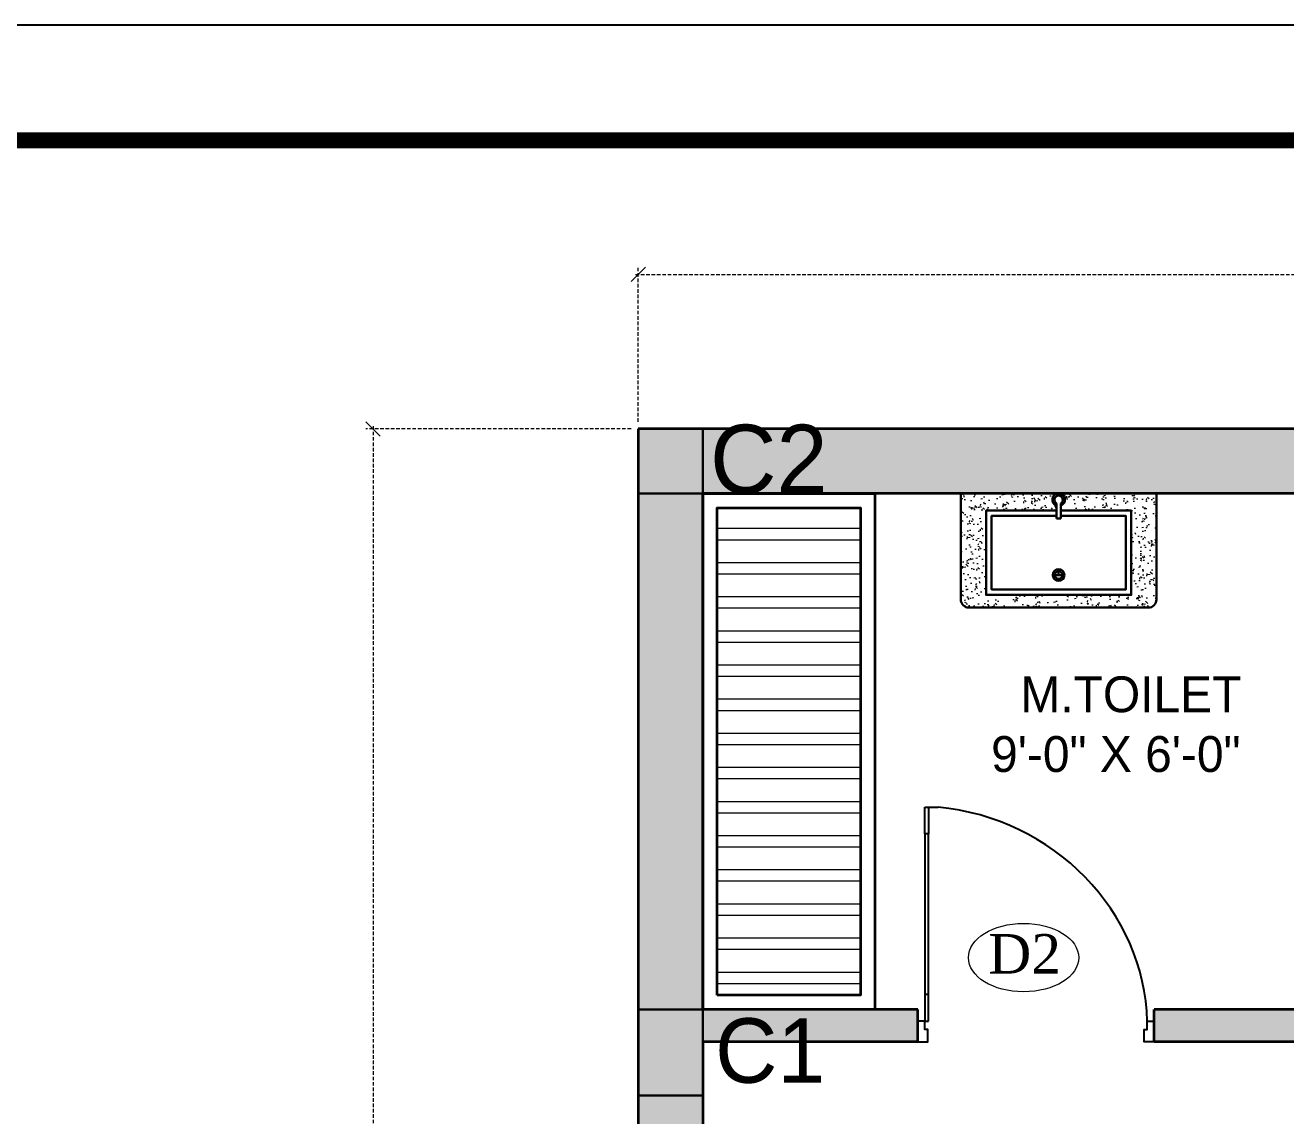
# Model space of a CAD drawing. Header units: millimetres. Extents: x -6808 to 215771, y -89660 to -16303.
# Drawn here: x 108148.9 to 108324.7, y -47119.1 to -46966.9 of the extents above; entities that cross this region are included whole.
import ezdxf

# ---------------------------------------------------------------- set-up
doc = ezdxf.new("R2010")
doc.units = ezdxf.units.MM
doc.header["$PDMODE"] = 35
for name, pattern in [('ACAD_ISO10W100', [18, 12, -3, 0, -3]), ('DASHED', [0.75, 0.5, -0.25]), ('DASHED2', [0.375, 0.25, -0.125])]:
    doc.linetypes.add(name, pattern=pattern)
doc.layers.get('0').update_dxf_attribs({"color": 8})
doc.layers.add('AR.furniture', color=7, linetype='Continuous', lineweight=35, true_color=0x009e9e)
for name, color, linetype, lineweight in [('CHAUKHAT', 32, 'Continuous', 30), ('col.center', 5, 'ACAD_ISO10W100', 15), ('column', 5, 'Continuous', 30), ('dim2', 6, 'Continuous', 20), ('plaster line', 150, 'DASHED2', 30), ('text', 7, 'Continuous', 25), ('wall', 7, 'Continuous', 35), ('wokg dim', 152, 'DASHED', 18)]:
    doc.layers.add(name, color=color, linetype=linetype, lineweight=lineweight)
doc.layers.add('FORMAT', color=7, linetype='Continuous')
doc.layers.add('NET 01', color=8, linetype='Continuous')
doc.styles.add('SAJ', font='eurr____.ttf')
doc.styles.get("Standard").update_dxf_attribs({"font": 'times.ttf'})
doc.dimstyles.new('SAJ', dxfattribs={"dimtxt": 5, "dimasz": 2, "dimexe": 1, "dimexo": 1, "dimgap": 0.09375, "dimtad": 0, "dimdec": 1, "dimzin": 0, "dimdsep": 46, "dimlunit": 4, "dimtxsty": 'SAJ', "dimblk": 'OBLIQUE', "dimcen": 0.125, "dimdle": 0.375, "dimadec": 0, "dimazin": 0, "dimtfac": 1, "dimtdec": 1, "dimtofl": 0, "dimtmove": 0, "dimatfit": 3, "dimldrblk": 'OBLIQUE', "dimfxl": 1, "dimtolj": 1, "dimtzin": 0, "dimlwd": 5, "dimlwe": 5, "dimarcsym": 1})

# ---------------------------------------------------------------- blocks, each defined once
blk = doc.blocks.new('_Oblique')
at = {"color": 0, "linetype": 'ByBlock', "lineweight": -2}
blk.add_line((-0.5, -0.5), (0.5, 0.5), dxfattribs=at)
blk = doc.blocks.new('*D1453')
at = {"layer": 'Defpoints', "color": 0, "transparency": 16777216}
for p in [(108528.37, -47001.66), (108234.37, -47023.23), (108528.37, -47023.23)]:
    blk.add_point(p, dxfattribs=at)
at = {"layer": 'dim2', "color": 0, "linetype": 'DASHED', "lineweight": 5, "transparency": 16777216}
for p, q in [((108234.37, -47022.23), (108234.37, -47000.66)), ((108528.37, -47022.23), (108528.37, -47000.66)), ((108233.99, -47001.66), (108362.91, -47001.66)), ((108528.74, -47001.66), (108399.82, -47001.66))]:
    blk.add_line(p, q, dxfattribs=at)
at = {"layer": 'dim2', "color": 0, "lineweight": 5, "transparency": 16777216, "xscale": 2, "yscale": 2, "zscale": 2, "rotation": 180}
blk.add_blockref('_Oblique', (108234.37, -47001.66), dxfattribs=at)
at = {"layer": 'dim2', "color": 0, "lineweight": 5, "transparency": 16777216, "xscale": 2, "yscale": 2, "zscale": 2}
blk.add_blockref('_Oblique', (108528.37, -47001.66), dxfattribs=at)
at = {"layer": 'dim2', "color": 0, "transparency": 16777216, "insert": (108381.37, -47001.66), "char_height": 12, "attachment_point": 5, "style": 'SAJ'}
blk.add_mtext('\\A1;24\'-6"', dxfattribs=at)
blk = doc.blocks.new('*D1454')
at = {"layer": 'Defpoints', "color": 0, "transparency": 16777216}
for p in [(108234.37, -47023.23), (108197.38, -47811.23), (108234.37, -47811.23)]:
    blk.add_point(p, dxfattribs=at)
at = {"layer": 'dim2', "color": 0, "linetype": 'DASHED', "lineweight": 5, "transparency": 16777216}
for p, q in [((108233.37, -47023.23), (108196.38, -47023.23)), ((108197.38, -47022.86), (108197.38, -47398.82)), ((108197.38, -47811.61), (108197.38, -47435.64)), ((108233.37, -47811.23), (108196.38, -47811.23))]:
    blk.add_line(p, q, dxfattribs=at)
at = {"layer": 'dim2', "color": 0, "lineweight": 5, "transparency": 16777216, "xscale": 2, "yscale": 2, "zscale": 2}
for p, rotation in [((108197.38, -47023.23), 90), ((108197.38, -47811.23), 270)]:
    blk.add_blockref('_Oblique', p, dxfattribs=dict(at, rotation=rotation))
at = {"layer": 'dim2', "color": 0, "transparency": 16777216, "insert": (108197.38, -47417.23), "char_height": 12, "attachment_point": 5, "rotation": 90, "style": 'SAJ'}
blk.add_mtext('\\A1;65\'-8"', dxfattribs=at)
blk = doc.blocks.new('QEWFWE')
at = {"layer": 'NET 01'}
for p, q in [((238503.45, 15011.85), (238503.45, 15015.77)), ((238503.45, 15015.77), (238505.41, 15015.77)), ((238503.98, 15015.77), (238503.98, 15011.85)), ((238503.98, 15011.85), (238503.45, 15011.85)), ((238503.45, 15011.85), (238503.45, 14988.32)), ((238503.98, 14988.32), (238503.98, 15011.85)), ((238503.45, 14988.32), (238503.45, 14984.4)), ((238503.98, 14988.32), (238503.45, 14988.32)), ((238503.98, 14984.4), (238503.98, 14988.32)), ((238503.45, 14984.4), (238503.98, 14984.4))]:
    blk.add_line(p, q, dxfattribs=at)
for points in [[(238503.45, 14984.4), (238502.4, 14984.4), (238502.4, 14981.4), (238503.9, 14981.4), (238503.9, 14982.9), (238503.9, 14983.2), (238503.45, 14983.2)], [(238536.02, 14984.4), (238537.07, 14984.4), (238537.07, 14981.4), (238535.57, 14981.4), (238535.57, 14982.9), (238535.57, 14983.2), (238536.02, 14983.2)]]:
    blk.add_lwpolyline(points, close=True, dxfattribs=at)
blk.add_ellipse((238504.18, 14985.62), major_axis=(-29.27, 13.54), ratio=0.925766, start_param=-2.718612, end_param=-1.204625, dxfattribs=at)
blk = doc.blocks.new('A$C1B5F73BC')
at = {"layer": 'AR.furniture', "lineweight": 5, "ltscale": 2}
h = blk.add_hatch(dxfattribs=at)
h.set_pattern_fill('AR-CONC', color=256, scale=0.02, angle=270, style=0)
h.set_pattern_definition([(320, (-48146.4964, 23798.405), (-0.31878171, -3.64369338), [0.381, -4.191]), (265, (-48146.4964, 23798.405), (3.82113286, 0.70485652), [0.3048, -3.3528]), (10.451, (-48146.523, 23798.1015), (3.50233376, -2.93885003), [0.3238, -3.5618]), (316.1842, (-48145.4804, 23798.405), (-0.84084656, -5.4215808), [0.5715, -6.2865]), (6.6356, (-48145.5504, 23797.9533), (4.9485111, -4.7480847), [0.4857, -5.3427]), (261.184, (-48145.4804, 23798.405), (4.94850236, -4.7480921), [0.4572, -5.0292]), (291, (-48145.7344, 23797.897), (-2.04531037, -3.0322976), [0.381, -4.191]), (236, (-48145.7344, 23797.897), (3.68375932, -1.23604057), [0.3048, -3.3528]), (341.4514, (-48145.9048, 23797.6444), (1.63845715, -4.26832982), [0.3238, -3.5618]), (307.5, (-48146.4964, 23798.4051), (1.691100777, -0.061772065), [0, -3.31216, 0, -3.4036, 0, -3.3655]), (277.5, (-48146.4964, 23798.4051), (2.003611496, -1.33639325), [0, -1.94056, 0, -3.23596, 0, -1.2827]), (237.5, (-48146.4964, 23799.538), (-0.11457488, -2.711811903), [0, -1.27, 0, -3.9624, 0, -5.2578]), (227.5, (-48146.4964, 23800.046), (0.50852982, -2.96258363), [0, -1.651, 0, -2.63144, 0, -3.7338])])
h.paths.add_polyline_path([(31.36, -3.14), (31.36, -18.65), (4.66, -18.65), (4.66, -3.14), (17.6, -3.14), (17.6, -2.25, -0.843039), (17.99, 0), (0, 0), (0, -14), (0, -15), (0, -19.5, 0.414214), (1.5, -21), (34.48, -21, 0.414214), (35.98, -19.5), (35.98, -15), (35.98, -14), (35.98, 0), (17.99, 0, -0.843039), (18.38, -2.25), (18.38, -3.14)])
at = {"layer": 'AR.furniture', "lineweight": 30, "ltscale": 2}
for p, q in [((0, 0), (0, -14)), ((35.98, 0), (35.98, -14)), ((0, -14), (0, -14)), ((35.98, -14), (35.98, -14))]:
    blk.add_line(p, q, dxfattribs=at)
at = {"layer": 'AR.furniture', "lineweight": 30}
for p, q in [((17.6, -4.63), (17.6, -1.83)), ((18.38, -1.83), (18.38, -4.63)), ((17.6, -4.63), (18.38, -4.63)), ((16.91, -15.01), (19.07, -15.01)), ((17.99, -13.93), (17.99, -14.83))]:
    blk.add_line(p, q, dxfattribs=at)
at = {"layer": 'AR.furniture', "lineweight": 30, "ltscale": 2}
blk.add_lwpolyline([(35.98, 0), (0, 0)], dxfattribs=at)
at = {"layer": 'AR.furniture', "lineweight": 30}
for points in [[(17.6, -3.14), (4.66, -3.14), (4.66, -18.65), (31.36, -18.65), (31.36, -3.14), (18.38, -3.14)], [(17.6, -4.14), (5.66, -4.14), (5.66, -17.65), (30.36, -17.65), (30.36, -4.14), (18.38, -4.14)]]:
    blk.add_lwpolyline(points, dxfattribs=at)
at = {"layer": 'AR.furniture', "lineweight": 30, "ltscale": 2}
blk.add_lwpolyline([(0, -14), (0, -15), (0, -15), (0, -19.5, 0.414214), (1.5, -21), (34.48, -21, 0.414214), (35.98, -19.5), (35.98, -15), (35.98, -15), (35.98, -14)], format="xyb", dxfattribs=at)
at = {"layer": 'AR.furniture', "lineweight": 30}
for radius in [1.08, 0.691]:
    blk.add_circle((17.99, -15.01), radius, dxfattribs=at)
for radius, start, end in [(1.16, 289.6397, 250.3486), (0.772, 300.2446, 239.6569)]:
    blk.add_arc((17.99, -1.16), radius, start, end, dxfattribs=at)
blk = doc.blocks.new('A$C32B276F4')
at = {"layer": 'column'}
blk.add_hatch(color=256, dxfattribs=at).paths.add_polyline_path([(9, 0), (9, 9), (0, 9), (0, 0)])
for p, q in [((0, 0), (0, 9)), ((0, 9), (9, 9)), ((9, 9), (9, 0)), ((9, 0), (0, 0))]:
    blk.add_line(p, q, dxfattribs=at)
at = {"layer": 'col.center', "linetype": 'ByBlock', "insert": (10.02, 9.59), "char_height": 9.6, "width": 293.6941, "attachment_point": 1, "style": 'SAJ'}
blk.add_mtext('\\A1;{\\fCentury Gothic|b0|i0|c0|p34;C2}', dxfattribs=at)
blk = doc.blocks.new('c1')
at = {"layer": 'column'}
blk.add_hatch(color=256, dxfattribs=at).paths.add_polyline_path([(58376.49, -43564.36), (58385.49, -43564.36), (58385.49, -43552.36), (58376.49, -43552.36)])
for p, q in [((58376.49, -43552.36), (58376.49, -43564.36)), ((58376.49, -43552.36), (58385.49, -43552.36)), ((58385.49, -43564.36), (58385.49, -43552.36)), ((58376.49, -43564.36), (58385.49, -43564.36))]:
    blk.add_line(p, q, dxfattribs=at)
blk = doc.blocks.new('etrre')
at = {"layer": 'CHAUKHAT', "lineweight": 9, "ltscale": 2}
blk.add_ellipse((69730.58, -34082.16), major_axis=(-7.7, 0), ratio=0.620188, dxfattribs=at)
at = {"layer": 'CHAUKHAT', "lineweight": 30, "insert": (69725.65, -34078.88), "char_height": 5.5, "width": 180.3968, "attachment_point": 1}
blk.add_mtext('\\A1;D2', dxfattribs=at)

msp = doc.modelspace()

# ---------------------------------------------------------------- hatches: boundary and pattern name
at = {"layer": 'AR.furniture', "lineweight": 5}
h = msp.add_hatch(dxfattribs=at)
h.set_pattern_fill('ANSI32', color=256, scale=0.5, angle=135, style=0)
h.set_pattern_definition([(180, (62401.825, -149032.384), (-4e-15, -4.7625), []), (180, (62400.2373, -149030.7966), (-4e-15, -4.7625), [])])
h.paths.add_polyline_path([(108245.366, -47102.231), (108265.366, -47102.231), (108265.366, -47034.231), (108245.366, -47034.231)])
at = {"layer": 'wokg dim'}
h = msp.add_hatch(color=252, dxfattribs=at)
h.dxf.hatch_style = 1
h.paths.add_polyline_path([(108528.366, -47023.231), (108234.366, -47023.231), (108234.366, -47715.231), (108256.116, -47715.231), (108256.116, -47706.231), (108243.366, -47706.231), (108243.366, -47562.231), (108321.917, -47562.231), (108321.917, -47557.731), (108243.366, -47557.731), (108243.366, -47482.731), (108247.866, -47482.731), (108247.866, -47478.231), (108243.366, -47478.231), (108243.366, -47436.231), (108247.866, -47436.231), (108247.866, -47431.731), (108243.366, -47431.731), (108243.366, -47293.231), (108337.866, -47293.231), (108337.866, -47288.731), (108243.366, -47288.731), (108243.366, -47108.731), (108273.366, -47108.731), (108273.366, -47104.231), (108243.366, -47104.231), (108243.366, -47097.231), (108243.366, -47032.231), (108351.366, -47032.231), (108351.366, -47047.231), (108355.866, -47047.231), (108355.866, -47032.231), (108519.366, -47032.231), (108519.366, -47104.231), (108459.366, -47104.231), (108459.366, -47065.231), (108454.866, -47065.231), (108454.866, -47108.731), (108519.366, -47108.731), (108519.366, -47144.731), (108519.366, -47288.731), (108435.366, -47288.731), (108435.366, -47293.231), (108519.366, -47293.231), (108519.366, -47500.731), (108454.866, -47500.731), (108454.866, -47509.731), (108519.366, -47509.731), (108519.366, -47710.731), (108510.366, -47710.731), (108510.366, -47715.231), (108528.366, -47715.231)])
h = msp.add_hatch(color=252, dxfattribs=at)
h.dxf.hatch_style = 1
h.paths.add_polyline_path([(108355.866, -47089.231), (108351.366, -47089.231), (108351.366, -47104.231), (108306.366, -47104.231), (108306.366, -47108.731), (108355.866, -47108.731)])

# ---------------------------------------------------------------- linework, layer by layer
at = {"layer": 'AR.furniture'}
for points in [[(108243.366, -47104.231), (108243.366, -47032.231), (108267.366, -47032.231), (108267.366, -47104.231)], [(108245.366, -47102.231), (108245.366, -47034.231), (108265.366, -47034.231), (108265.366, -47102.231)]]:
    msp.add_lwpolyline(points, close=True, dxfattribs=at)
at = {"layer": 'FORMAT', "color": 0}
msp.add_lwpolyline([(107989.674, -46966.892), (107989.674, -48051.542), (108753.511, -48051.542), (108753.511, -46966.892)], close=True, dxfattribs=at)
msp.add_lwpolyline([(107989.674, -46966.892), (107989.674, -48051.542), (108753.511, -48051.542), (108753.511, -46966.892)], close=True, dxfattribs=at)
at = {"layer": 'FORMAT', "color": 0, "const_width": 2.24}
msp.add_lwpolyline([(108005.751, -46982.969), (108005.751, -48035.465), (108737.435, -48035.465), (108737.435, -46982.969)], close=True, dxfattribs=at)
msp.add_lwpolyline([(108005.751, -46982.969), (108005.751, -48035.465), (108737.435, -48035.465), (108737.435, -46982.969)], close=True, dxfattribs=at)
at = {"layer": 'wall'}
for p, q in [((108528.366, -47023.231), (108234.366, -47023.231)), ((108234.366, -47023.231), (108234.366, -47811.231)), ((108351.366, -47032.231), (108243.366, -47032.231)), ((108243.366, -47032.231), (108243.366, -47097.231)), ((108243.366, -47032.231), (108243.366, -47097.231)), ((108243.366, -47097.231), (108243.366, -47104.231)), ((108243.366, -47097.231), (108243.366, -47104.231)), ((108243.366, -47108.731), (108243.366, -47288.731))]:
    msp.add_line(p, q, dxfattribs=at)
at = {"layer": 'wall', "color": 1}
for p, q in [((108273.366, -47104.231), (108243.366, -47104.231)), ((108273.366, -47108.731), (108273.366, -47104.231)), ((108351.366, -47104.231), (108306.366, -47104.231)), ((108306.366, -47108.731), (108306.366, -47104.231)), ((108273.366, -47108.731), (108243.366, -47108.731)), ((108355.866, -47108.731), (108306.366, -47108.731))]:
    msp.add_line(p, q, dxfattribs=at)

# ---------------------------------------------------------------- block references
at = {"linetype": 'ByBlock', "lineweight": 20, "xscale": 0.9518673649145052, "yscale": 0.9518673649145052, "zscale": 0.9518673649145052}
msp.add_blockref('QEWFWE', (-118749.282, -61369.032), dxfattribs=at)
at = {"layer": 'CHAUKHAT', "lineweight": 9}
msp.add_blockref('etrre', (38557.551, -13014.834), dxfattribs=at)
at = {"layer": 'column'}
for name, p in [('A$C32B276F4', (108234.366, -47032.231)), ('c1', (49857.874, -3551.869))]:
    msp.add_blockref(name, p, dxfattribs=at)
at = {"layer": 'plaster line', "linetype": 'Continuous', "xscale": 0.7585714285714285, "yscale": 0.7585714285714285, "zscale": 0.7585714285714285}
msp.add_blockref('A$C1B5F73BC', (108279.366, -47032.231), dxfattribs=at)

# ---------------------------------------------------------------- texts
at = {"layer": 'col.center', "linetype": 'ByBlock', "insert": (108245.096, -47105.464), "char_height": 9, "width": 293.6941, "attachment_point": 1, "style": 'SAJ'}
msp.add_mtext('\\A1;{\\fCentury Gothic|b0|i0|c0|p34;C1}', dxfattribs=at)
at = {"layer": 'text', "ltscale": 2, "insert": (108283.602, -47057.753), "char_height": 6, "width": 244.74508, "attachment_point": 1, "style": 'SAJ'}
msp.add_mtext('\\A1;{\\fCentury Gothic|b0|i0|c0|p34; \\H0.83333x; M.TOILET\\P9\'-0" X 6\'-0"}', dxfattribs=at)

# ---------------------------------------------------------------- dimensions: what is measured, and where the dimension line sits
at = {"layer": 'dim2'}
dim = msp.add_aligned_dim(p1=(108234.366, -47023.231), p2=(108528.366, -47023.231), distance=21.574, dimstyle='SAJ', override={"dimtxt": 12}, dxfattribs=at)
dim.commit()
dim.dimension.update_dxf_attribs({"geometry": '*D1453', "text_midpoint": (108381.366, -47001.657)})
dim = msp.add_linear_dim(base=(108197.38, -47811.231), p1=(108234.366, -47023.231), p2=(108234.366, -47811.231), angle=270, dimstyle='SAJ', override={"dimtxt": 12}, dxfattribs=at)
dim.commit()
dim.dimension.update_dxf_attribs({"geometry": '*D1454', "text_midpoint": (108197.38, -47417.231), "dimtype": 161})

doc.saveas('drawing.dxf')
